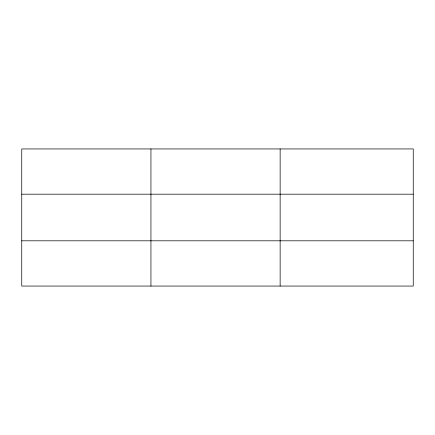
<?xml version="1.0" encoding="UTF-8"?>
<svg xmlns="http://www.w3.org/2000/svg" width="435" height="435" viewBox="0 0 435 435"><rect width="100%" height="100%" fill="white"/><g stroke="black" fill="none" stroke-linecap="round" stroke-linejoin="round"><path stroke-width="0.65" d="M150.945 286.061L150.945 148.939M280.14 286.061L280.14 148.939M413.25 240.811L413.25 286.061L21.75 286.061L21.75 148.939L413.25 148.939L413.25 240.811L21.75 240.811M21.75 194.189L413.25 194.189"/></g></svg>
